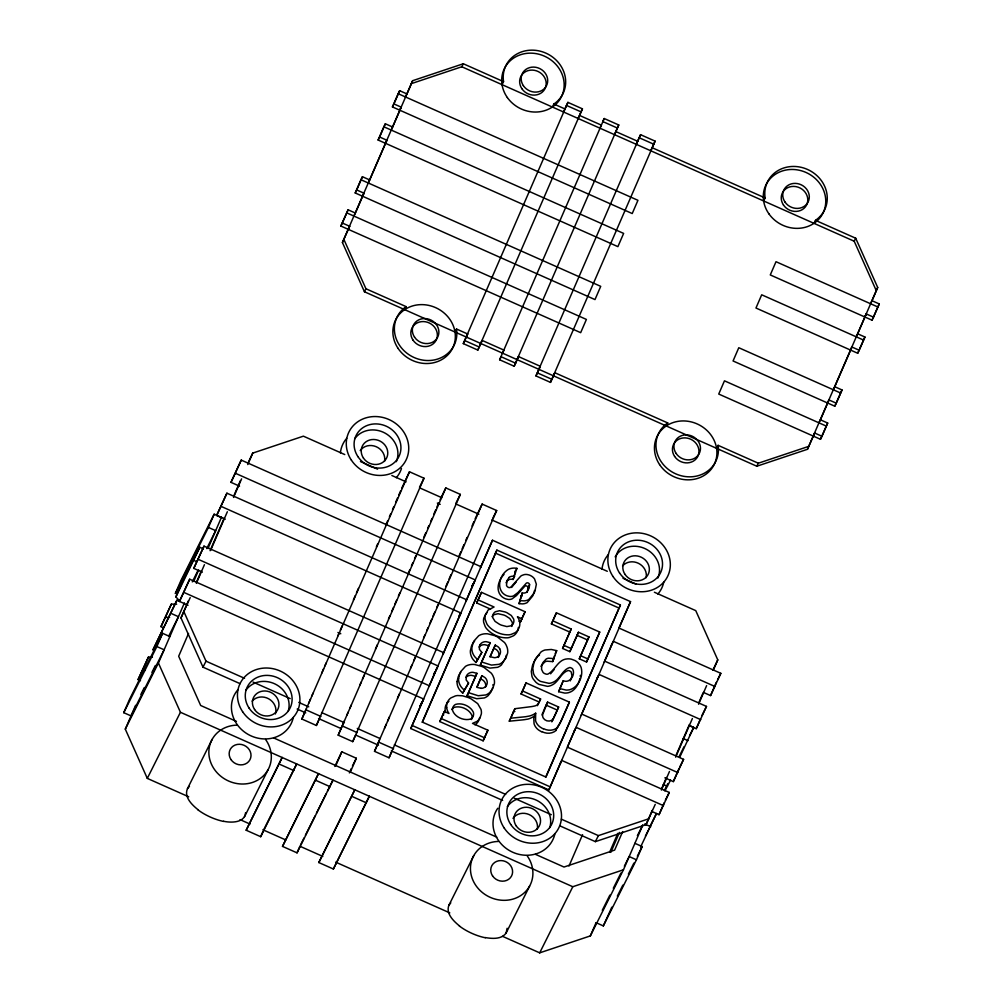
<?xml version="1.0" encoding="UTF-8"?>
<svg xmlns="http://www.w3.org/2000/svg" width="1003" height="1003" viewBox="0 0 1003 1003"><rect width="100%" height="100%" fill="white"/><g stroke="black" fill="none" stroke-linecap="round" stroke-linejoin="round"><path stroke-width="1.5" d="M245.572 812.681C244.845 822.999 231.091 822.936 223.581 821.256M580.286 676.361L580.348 675.358M457.105 681.526L458.17 676.925A25.163 22.806 26.6 0 1 459.286 674.555L460.803 672.261M458.609 678.517L459.675 673.928A25.163 22.806 26.6 0 1 460.791 671.559L465.43 666.418A13.315 12.061 26.6 0 1 468.439 665.027L470.119 664.625A16.7 15.145 26.6 0 1 474.432 664.475L481.44 666.28A30.704 27.833 26.6 0 1 484.161 667.547L491.244 673.138A15.158 13.729 26.6 0 1 492.974 675.872L493.852 678.015A14.393 13.039 26.6 0 1 494.366 683.758L492.573 688.873L489.677 692.584A14.192 12.863 26.6 0 1 485.803 694.954L478.205 695.731L468.551 692.684L467.047 695.693L476.701 698.727L484.299 697.95A14.192 12.863 26.6 0 0 488.173 695.593L491.069 691.882L492.736 687.469M468.551 692.684L476.926 673.326L473.015 672.336A7.422 6.733 26.6 0 0 470.369 672.637A7.247 6.57 26.6 0 0 466.671 675.546A8.714 7.899 26.6 0 0 466.282 676.423L466.144 679.921L468.551 683.043L462.684 693.161L460.026 690.39A13.954 12.65 26.6 0 1 457.042 681.513M505.988 656.84L506.114 656.125A14.393 13.039 26.6 0 0 506.202 655.398M663.271 784.559L667.371 786.227L664.876 790.941M479.735 717.559L478.356 721.27A11.886 10.77 26.6 0 1 475.422 724.454L474.883 724.805M534.574 590.454L533.483 594.039A37.763 34.227 26.6 0 1 532.518 596.221L527.202 602.59A11.321 10.268 26.6 0 1 522.425 603.894L519.065 603.668L522.3 592.961L519.065 603.668M534.135 716.18A21.702 19.671 26.6 0 1 528.017 719.076L524.569 719.64A83.512 75.689 26.6 0 1 521.999 719.953L509.286 721.195L510.79 718.186L523.503 716.944A83.512 75.689 26.6 0 0 526.073 716.631L529.509 716.004A21.702 19.671 26.6 0 0 535.652 713.183L535.552 720.605A11.171 10.118 26.6 0 0 536.367 722.699A11.986 10.857 26.6 0 0 540.053 726.962L542.147 728.278A17.49 15.847 26.6 0 0 543.325 728.855M579.972 678.404C578.505 684.347 575.083 690.829 568.776 692.597A13.415 12.161 26.6 0 1 564.601 693.073L558.633 691.694L563.26 680.724C569.955 683.72 575.546 674.806 572.788 669.177A3.26 2.959 26.6 0 0 571.936 668.311L570.795 667.735A3.385 3.072 26.6 0 0 569.629 667.547C562.319 669.741 560.175 679.319 553.067 682.266A12.951 11.735 26.6 0 1 549.005 683.344L540.542 681.401A13.678 12.4 26.6 0 1 537.32 679.131L534.737 676.047A13.001 11.785 26.6 0 1 533.471 673.364L532.806 668.399L533.947 662.72A38.528 34.917 26.6 0 1 535.74 658.444L541.018 651.963A14.343 13.001 26.6 0 1 545.03 649.982L551.311 649.468L556.703 650.634L552.716 661.591L546.923 661.203A7.798 7.071 26.6 0 0 544.692 662.03L541.369 665.653A18.292 16.575 26.6 0 0 540.968 666.519M513.737 577.415L513.185 579.433L516.909 568.35L515.68 568.162A13.202 11.961 26.6 0 0 508.396 569.378C501.161 573.591 496.673 584.624 501.864 591.983A9.992 9.052 26.6 0 0 505.224 594.955L505.75 595.23A12.262 11.108 26.6 0 0 507.267 595.87L509.637 596.434A7.861 7.121 26.6 0 0 513.549 595.882L517.949 592.572L526.374 583.107A2.182 1.968 26.6 0 1 528.142 582.944A2.332 2.119 26.6 0 1 529.584 584.661L529.095 588.285L526.989 591.883A4.865 4.401 26.6 0 1 526.048 592.547A5.868 5.316 26.6 0 1 522.3 592.923M514.012 576.399L514.564 574.38M514.978 572.863L514.79 571.246M505.825 657.554L501.425 664.951A14.192 12.863 26.6 0 1 497.551 667.321L489.965 668.098L480.299 665.052L490.191 642.685L486.279 641.694A7.422 6.733 26.6 0 0 483.622 641.995A7.247 6.57 26.6 0 0 479.935 644.904M485.452 687.168L485.552 686.854A6.67 6.043 26.6 0 0 485.088 682.73A7.034 6.369 26.6 0 0 483.007 680.222L480.475 678.73L477.014 686.729M552.716 661.591L553.656 658.607M554.12 657.115L554.584 655.623M542.046 714.637L542.723 712.932M558.633 691.694L563.26 680.724M527.164 592.359L528.079 587.658A2.332 2.119 26.6 0 0 526.638 585.953A2.182 1.968 26.6 0 0 524.882 586.128L516.445 595.581L512.031 598.891A7.861 7.121 26.6 0 1 508.132 599.443L505.763 598.879A12.262 11.108 26.6 0 1 504.246 598.227L503.732 597.951A9.992 9.052 26.6 0 1 500.359 594.992C495.632 588.585 498.992 579.609 503.995 574.418M543.262 711.641L544.98 707.667M123.758 712.682L156.869 646.559L164.141 649.781L131.029 715.904L123.758 712.682L129.487 699.442L162.599 633.319L169.858 636.554M140.495 680.673L138.075 679.595L148.469 657.04L152.418 657.141M163.414 627.728L160.981 626.649L171.375 604.094L176.641 604.232M138.075 679.595L148.469 657.04M160.981 626.649L171.375 604.094M180.038 601.386L175.889 596.898L181.618 583.658L199.823 547.287L203.459 548.904M156.869 646.559L162.599 633.319M176.917 600.233L152.983 649.831L176.917 600.233L188.012 605.273M175.889 596.898L199.823 547.287M214.153 514.2L181.029 580.323L175.312 593.563L208.423 527.44L214.153 514.2L221.412 517.435M346.612 212.824L586.404 319.43L580.674 332.67L340.882 226.051L348.116 209.815L355.388 213.05L363.976 193.19L356.717 189.956L355.212 192.965L594.992 299.584L600.722 286.344L360.93 179.725L355.212 192.965M383.848 126.792L623.628 233.411L617.898 246.638L378.118 140.031L383.848 126.792L385.353 123.783L392.612 127.017L401.213 107.158L393.941 103.936L392.436 106.932L632.229 213.551L637.946 200.312L398.166 93.705L392.436 106.932M340.882 226.051L348.116 209.815M356.717 189.956L362.434 176.729L369.706 179.951L386.895 140.244L379.623 137.022L378.118 140.031M379.623 137.022L385.353 123.783M393.941 103.936L399.67 90.696L406.93 93.931L412.659 80.691L463.311 63.753L503.544 81.644A31.82 28.836 26.6 0 1 545.895 53.134A31.82 28.836 26.6 0 1 553.882 104.024L552.377 107.033M202.33 572.186L193.767 568.375L204.01 546.134L443.802 652.74M225.236 519.241L216.673 515.442L226.916 493.188L466.708 599.807M239.554 486.154L230.991 482.355L241.234 460.101L481.026 566.72M189.692 579.22L179.449 601.474L189.692 579.22L429.472 685.826M193.767 568.375L204.01 546.134M216.673 515.442L226.916 493.188M230.991 482.355L241.234 460.101M188.689 796.783L147.303 778.391L125.3 729.143L135.606 705.322M125.3 729.143L158.411 663.021L184.414 602.928M193.704 581.464L198.657 570.017M207.947 548.553L221.563 517.072M818.924 422.827L820.429 419.818L827.688 423.04L821.971 436.28L814.699 433.045L807.465 449.294L756.814 466.232L364.44 291.76L342.424 242.525L412.659 80.691M342.424 242.525L349.658 226.277L342.387 223.055M240.093 683.67L202.995 667.171L180.991 617.936L188.414 600.759M196.463 582.166L201.415 570.72M210.091 550.685L224.333 517.774M233.624 496.309L240.432 480.575M247.866 463.399L252.731 453.105L303.382 436.167L344.756 454.56M180.991 617.936L190.194 597.612M196.375 583.307L204.424 564.702M210.617 550.396L227.342 511.768M233.536 497.45L241.585 478.857M247.779 464.552L252.731 453.105M188.526 633.47L178.672 656.25L200.675 705.485L236.445 721.383M246.174 830.233L282.144 757.491L246.174 830.233L260.705 836.703L296.687 763.96L263.563 830.083M502.503 353.144L504.007 350.147L482.205 340.456L477.829 350.072L463.298 343.615L567.911 102.369L582.442 108.838L578.067 118.454M463.298 343.615L467.674 333.986L456.515 329.022A31.82 28.836 26.6 0 1 414.151 357.544A31.82 28.836 26.6 0 1 406.165 306.642L365.945 288.764L343.929 239.516M563.536 111.997L567.911 102.369M401.852 487.959L409.475 471.774L424.006 478.23L316.396 725.482L301.865 719.026L306.203 708.983M308.698 703.241L310.554 698.928M311.795 696.057L313.036 693.198M321.737 673.101L323.605 668.8M324.847 665.929L326.088 663.058M337.886 635.789L339.127 632.918M340.368 630.047L342.236 625.734M353.407 599.907L355.275 595.606M356.516 592.735L358.384 588.422M376.388 546.811L377.629 543.939M385.704 525.284L387.572 520.971M389.427 516.67L390.681 513.799M392.537 509.499L393.778 506.628M395.646 502.315L397.501 498.015M398.755 495.143L400.611 490.831M301.865 719.026L409.475 471.774M260.705 836.703L262.999 831.399M477.829 350.072L582.442 108.838M316.396 725.482L319.506 718.311M282.507 846.394L318.478 773.652L282.507 846.394L297.038 852.851L333.009 780.108L327.492 791.129M808.97 446.285L758.318 463.223L718.098 445.332A31.82 28.836 26.6 0 1 675.746 473.855A31.82 28.836 26.6 0 1 667.76 422.953L554.872 372.752L550.497 382.381L535.966 375.924L540.329 366.296L518.538 356.604L514.163 366.233L499.632 359.764L604.232 118.53L618.763 124.986L614.4 134.615M440.054 499.82L445.808 487.922L460.339 494.391L352.73 741.643L338.199 735.174L344.405 720.831M346.888 715.089L348.129 712.218M349.997 707.917L351.238 705.046M359.927 684.949L361.168 682.078M362.409 679.207L364.277 674.906M375.461 649.066L377.316 644.766M388.5 618.926L389.741 616.068M391.609 611.755L393.464 607.454M394.706 604.583L396.574 600.27M398.442 595.97L399.683 593.099M407.757 574.443L409.613 570.13M411.481 565.83L412.722 562.959M414.59 558.658L415.831 555.787M423.905 537.132L425.761 532.819M427.629 528.518L428.87 525.647M430.738 521.347L431.98 518.476M433.835 514.163L435.703 509.863M436.944 506.991L438.812 502.679M338.199 735.174L445.808 487.922M297.038 852.851L299.897 846.231L322.803 856.424M334.839 766.442L341.797 751.799L356.328 758.255L350.235 772.335M335.704 765.878L341.797 751.799M514.163 366.233L618.763 124.986M352.73 741.643L355.212 735.901M349.37 772.899L351.2 768.674M318.829 862.542L354.811 789.8L318.829 862.542L333.372 869.012L369.342 796.257L333.372 869.012M535.966 375.924L640.566 134.678L655.097 141.135L650.734 150.763M636.203 144.307L640.566 134.678M475.134 518.839L482.142 504.083L496.673 510.54L389.051 757.792L374.52 751.335L379.498 739.85M384.462 728.366L386.331 724.066M387.572 721.195L389.427 716.894M397.501 698.238L399.37 693.926M410.553 668.098L411.794 665.227M413.65 660.914L415.518 656.614M423.592 637.958L424.833 635.087M426.689 630.774L427.942 627.916M429.798 623.603L431.666 619.302M432.907 616.431L434.763 612.118M436.631 607.818L437.872 604.947M445.946 586.291L447.814 581.991M449.056 579.12L450.911 574.807M458.985 556.151L460.853 551.851M462.095 548.98L463.963 544.667M465.818 540.366L467.059 537.495M472.037 526.011L473.892 521.71M374.52 751.335L482.142 504.083M550.497 382.381L655.097 141.135M389.051 757.792L392.16 750.62M421.523 702.79L419.806 706.764L423.755 699.066L183.963 592.447M434.7 672.349L433.559 674.994L434.838 672.424M458.76 616.757L459.901 614.112M471.924 586.316L473.077 583.671M480.412 567.673L492.486 540.241L630.536 601.624L548.854 789.925L410.791 728.542L422.602 701.247M429.434 685.45L436.894 668.211M443.113 653.856L460.515 613.635M466.107 600.709L474.193 582.028M410.791 728.542L492.486 540.241M422.163 722.285L496.886 550.095L620.406 605.01L545.945 777.074L422.426 722.147L496.886 550.095M490.58 609.122L476.688 602.953L481.49 592.347L525.083 611.73L520.507 621.847L519.065 621.208M476.688 602.953L481.49 592.347M447.388 702.288L448.303 700.583A12.049 10.92 26.6 0 1 450.949 697.887L455.387 695.932A14.656 13.277 26.6 0 1 457.669 695.543L462.646 695.819L468.175 697.499A35.456 32.134 26.6 0 1 471.084 698.84L477.704 703.63L480.989 709.359A12.65 11.472 26.6 0 1 481.34 713.91L479.86 718.273A11.886 10.77 26.6 0 1 476.926 721.445L472.526 723.389L487.922 730.234L483.133 740.828L439.803 721.571L444.379 711.453L448.968 713.497A14.205 12.876 26.6 0 1 446.648 707.629M439.803 721.571L444.379 711.453M467.047 695.693L476.926 673.326M480.299 665.052L490.191 642.685M489.965 656.815L495.244 645.092L498.077 646.822A6.921 6.281 26.6 0 1 499.695 648.778M481.051 688.321A6.444 5.83 26.6 0 0 483.12 688.02A6.783 6.143 26.6 0 0 486.743 684.811A8.25 7.485 26.6 0 0 486.956 684.171A6.72 6.093 26.6 0 0 486.442 679.407A6.921 6.281 26.6 0 0 484.813 677.464L481.979 675.734L476.952 687.356L481.051 688.321M495.244 645.092L490.216 656.727L494.303 657.68A6.444 5.83 26.6 0 0 496.385 657.391A6.783 6.143 26.6 0 0 500.008 654.182A8.25 7.485 26.6 0 0 500.221 653.53A6.72 6.093 26.6 0 0 499.695 648.765M520.507 621.847L522.814 616.519M523.002 616.068L525.083 611.73M483.133 740.828L485.803 734.66M486.004 734.183L487.922 730.234M509.286 721.195L514.89 708.707L531.402 706.626A64.994 58.914 26.6 0 0 532.881 706.375L534.624 705.999A7.322 6.632 26.6 0 0 537.997 704.119L538.624 703.128A25.326 22.956 26.6 0 0 539.89 700.595L540.592 698.991L522.563 690.979L521.058 693.988L539.087 702L540.592 698.991M521.058 693.988L526.061 682.893L569.391 702.15L561.153 721.057L557.342 727.162M551.387 623.891L556.389 612.795L599.719 632.053L586.554 662.018L579.283 658.795L588.962 636.918L578.455 632.254L569.854 651.674L562.583 648.44L571.196 629.019L552.891 620.882L551.387 623.891L569.691 632.028M510.79 718.186L514.89 708.707M522.563 690.979L526.061 682.893M552.891 620.882L556.389 612.795M539.087 702L538.398 703.605A25.326 22.956 26.6 0 1 537.395 705.661M562.583 648.44L571.196 629.019M545.13 707.303L547.588 702.113L558.621 707.015L555.963 713.171M547.588 702.113L542.585 714.788A4.451 4.025 26.6 0 0 542.523 715.465M569.854 651.674L578.455 632.254M558.621 707.015L552.59 720.33A44.621 40.433 26.6 0 1 552.452 720.643M579.283 658.795L588.962 636.918M586.554 662.018L599.719 632.053M545.682 777.212L620.406 605.01M548.854 789.925L560.664 762.631M567.497 746.834L574.957 729.595M581.176 715.239L597.951 676.448M604.17 662.093L612.256 643.412M619.089 627.615L630.536 601.624M569.002 866.028L582.567 834.672M609.786 851.873L617.81 833.343M610.802 852.362L619.44 832.415M622.65 831.587L614.651 850.093L563.999 867.031L535.389 854.305M502.591 936.351L539.689 952.85L590.341 935.912L595.907 923.036M590.341 935.912L623.452 869.789L642.647 825.431M807.465 449.294L877.7 287.46L855.697 238.225L815.464 220.334A31.82 28.836 26.6 0 0 807.478 169.432A31.82 28.836 26.6 0 0 765.126 197.955L763.622 200.951M820.429 419.818L829.017 399.959L836.289 403.193L842.019 389.954L834.747 386.732L833.242 389.728M834.747 386.732L851.936 347.025L859.195 350.248L864.925 337.021L857.653 333.786L856.148 336.795M857.653 333.786L866.253 313.939L873.513 317.161L879.242 303.934L871.971 300.699L870.466 303.708M871.971 300.699L877.7 287.46M559.712 825.782L595.381 841.642L646.032 824.704L652.213 810.399M661.504 788.935L666.456 777.488M675.746 756.024L689.374 724.542M698.665 703.078L702.99 693.073M712.907 670.18L717.772 659.874L695.756 610.626L654.382 592.234M646.032 824.704L655.235 804.381M661.416 790.076L669.477 771.47M675.658 757.165L692.383 718.537M698.577 704.231L706.626 685.626M713.434 669.891L717.772 659.874M596.07 922.685L603.33 925.907L611.817 907.163M603.33 925.907L636.441 859.784L642.171 846.545L634.912 843.322M640.566 847.059L656.489 813.458L650.17 826.083M679.721 757.202L693.725 727.438L690.089 725.821M826.184 426.049L724.467 380.827L718.737 394.054L820.467 439.289L827.688 423.04M840.514 392.963L738.785 347.728L733.055 360.967L834.784 406.202L842.019 389.954M863.42 340.017L761.691 294.794L755.961 308.021L857.69 353.257L864.925 337.021M877.738 306.931L776.009 261.708L770.279 274.935L872.008 320.17L879.242 303.934M651.649 811.314L659.021 814.699L664.174 802.789M664.864 777.839L673.339 781.613L679.069 768.373M689.186 725.533L696.245 728.667L700.257 719.402M703.504 692.446L710.575 695.58L716.292 682.353M659.021 814.699L669.264 792.445L567.535 747.222M673.339 781.613L683.582 759.359L581.853 714.123M696.245 728.667L706.488 706.413L604.771 661.19M710.575 695.58L720.818 673.326L619.089 628.104M555.7 713.747L551.813 721.859M649.493 827.538L649.831 826.823M648.565 829.544L648.866 828.904M647.988 830.747L647.474 831.838M646.998 832.829L646.383 834.095M398.166 93.705L399.67 90.696M360.93 179.725L362.434 176.729M405.425 96.927L406.93 93.931M399.708 110.167L401.213 107.158M391.107 130.026L392.612 127.017M385.378 143.253L386.895 140.244M368.201 182.96L369.706 179.951M362.472 196.199L363.976 193.19M353.883 216.046L355.388 213.05M348.154 229.286L349.658 226.277M206.718 548.578L215.683 530.662L208.423 527.44M192.288 581.89L197.867 570.732M168.667 636.228L178.459 616.695L171.187 613.46M140.896 694.415L144.344 687.519M151.929 672.361L155.377 665.478M411.155 83.7L461.806 66.762L463.311 63.753M364.44 291.76L365.945 288.764M147.303 778.391L180.427 712.268L158.411 663.021M202.995 667.171L206.004 661.165L184 611.918M502.039 84.653L503.544 81.644M404.66 309.651L406.165 306.642M197.955 809.659C192.024 804.882 183.725 796.959 187.498 788.596L212.172 739.324M455.011 332.031L456.515 329.022M466.169 336.995L467.674 333.986M480.7 343.452L482.205 340.456M244.519 816.743L268.014 769.828M419.492 487.257L424.006 478.23M604.232 118.53L602.728 121.526L617.259 127.995M599.869 128.146L601.374 125.137L579.571 115.445M499.632 359.764L501.136 356.755L515.667 363.224M517.034 359.613L518.538 356.604M455.826 503.406L460.339 494.391M300.587 844.852L304.034 837.969M305.413 835.211L315.08 815.928M316.459 813.17L326.113 793.887M538.824 369.305L540.329 366.296M352.454 765.979L356.328 758.255M553.355 375.761L554.872 372.752M492.799 518.275L496.673 510.54M472.074 586.391L475.297 579.947L235.517 473.328M459.048 616.908L460.979 613.034L221.187 506.427M436.129 669.841L438.073 665.979L198.281 559.361M515.906 570.343L516.909 568.35M474.632 640.955L472.538 643.926A25.163 22.806 26.6 0 0 471.423 646.296L470.357 650.884A13.954 12.65 26.6 0 0 473.291 659.748L475.936 662.532L481.816 652.401L479.396 649.28L479.547 645.782A8.714 7.899 26.6 0 1 479.961 644.916M475.936 662.532L481.816 652.401M462.684 693.161L468.551 683.043M480.475 678.73L481.979 675.734M528.079 587.658L529.584 584.661M666.255 425.962L667.76 422.953M555.198 653.643L556.703 650.634M535.677 713.221L533.784 718.236L534.047 723.614A11.171 10.118 26.6 0 0 534.862 725.696A11.986 10.857 26.6 0 0 538.548 729.971L540.642 731.287A17.49 15.847 26.6 0 0 541.821 731.864M459.537 925.97C453.619 921.193 445.307 913.269 449.081 904.894L473.755 855.634M569.391 702.15L559.649 724.066L555.838 730.159M813.96 223.343L815.464 220.334M611.416 645.205L613.36 641.331L715.089 686.566M597.098 678.291L599.042 674.417L700.771 719.652M574.192 731.225L576.123 727.363L677.852 772.598M716.593 448.341L718.098 445.332M559.875 764.311L561.805 760.45L663.535 805.685M485.164 937.567C492.084 938.72 501.5 939.56 506.114 933.053L529.597 886.138M876.196 290.469L854.192 241.221L855.697 238.225M756.814 466.232L758.318 463.223M539.689 952.85L572.801 886.727L623.452 869.789M595.381 841.642L598.39 835.624L649.041 818.699M864.749 316.935L866.253 313.939M850.419 350.022L851.936 347.025M827.513 402.968L829.017 399.959M813.195 436.054L814.699 433.045M872.008 320.17L873.513 317.161M857.69 353.257L859.195 350.248M834.784 406.202L836.289 403.193M820.467 439.289L821.971 436.28M637.381 835.687L642.823 824.83M602.276 910.285L609.862 895.127M613.309 888.244L620.895 873.086M624.355 866.203L629.182 856.549L636.441 859.784M679.232 756.362L684.059 746.721M689.588 735.7L693.725 727.438M717.584 679.771L720.818 673.326M664.437 790.389L667.848 783.606M701.975 715.44L706.488 706.413M667.359 786.377L670.518 780.058M679.708 767.094L683.582 759.359M617.334 896.143L622.85 885.122M628.379 874.102L633.896 863.081M637.344 856.198L642.171 846.545M665.39 800.181L669.264 792.445M645.869 835.123L645.443 835.95M506.001 582.743L507.618 580.536M570.268 680.874L571.961 676.135L571.284 672.186A3.26 2.959 26.6 0 0 570.431 671.308L569.29 670.731A3.385 3.072 26.6 0 0 568.124 670.543C560.815 672.75 558.671 682.328 551.562 685.275A12.951 11.735 26.6 0 1 547.5 686.353L539.037 684.41A13.678 12.4 26.6 0 1 535.803 682.14L533.232 679.044A13.001 11.785 26.6 0 1 531.966 676.373L531.302 671.408L532.443 665.716A38.528 34.917 26.6 0 1 534.235 661.453L537.194 657.078M506.114 933.053L507.129 928.276M187.498 788.596L189.454 786.339M449.081 904.894L450.773 902.876M451.814 709.522L452.29 708.845A6.294 5.705 26.6 0 1 454.221 707.366C460.59 705.485 468.928 709.096 471.799 715.114A6.507 5.905 26.6 0 1 471.886 718.549L471.761 718.875A7.773 7.046 26.6 0 1 471.473 719.54M511.643 587.457L513.787 584.774M554.045 669.678L551.763 672.449M486.016 613.648L483.797 618.086A12.249 11.096 26.6 0 0 483.722 622.575L485.189 626.574A14.569 13.202 26.6 0 0 486.455 628.53C491.508 634.46 499.507 638.121 507.317 637.833A14.431 13.089 26.6 0 0 509.562 637.432L513.398 635.827A12.274 11.133 26.6 0 0 516.57 632.73L516.909 632.178A12.212 11.071 26.6 0 0 518.363 627.414M550.609 673.803L551.149 673.176M514.451 583.984L515.091 583.244M515.692 582.555L516.282 581.916M486.217 613.435L487.069 612.62M509.123 577.54L507.355 580.047A16.775 15.195 26.6 0 0 506.916 581.101L506.502 585.326A3.147 2.846 26.6 0 0 508.446 587.394A2.545 2.307 26.6 0 0 510.176 587.52L511.43 586.567A16.763 15.195 26.6 0 0 512.37 585.451L520.758 576.148A8.739 7.911 26.6 0 1 522.049 575.371L524.118 574.644A8.5 7.711 26.6 0 1 527.34 574.556L529.02 574.957A11.459 10.394 26.6 0 1 530.65 575.647L531.603 576.173A9.34 8.475 26.6 0 1 534.599 579.044L536.354 584.247L534.988 591.043A37.763 34.227 26.6 0 1 534.022 593.212L528.706 599.581A11.321 10.268 26.6 0 1 523.93 600.885L520.57 600.659M538.31 655.937L539.514 654.972M513.386 711.716L514.865 711.528M165.658 617.334L169.595 617.434M142.739 670.267L145.372 670.343M554.22 658.595L548.428 658.206A7.798 7.071 26.6 0 0 546.196 659.021L542.874 662.657A18.292 16.575 26.6 0 0 541.808 665.353L541.545 669.327L542.999 672.311A5.115 4.639 26.6 0 0 544.428 673.489L546.096 674.129A4.05 3.661 26.6 0 0 547.889 674.104C555.323 670.267 558.007 659.209 567.548 658.871A12.074 10.945 26.6 0 1 571.422 659.197L574.832 660.475A12.249 11.096 26.6 0 1 577.741 662.519L579.533 664.55A12.023 10.895 26.6 0 1 581.201 667.747C583.458 676.147 578.681 686.742 570.281 689.588A13.415 12.161 26.6 0 1 566.106 690.064L560.138 688.685M488.687 645.694L484.775 644.703A7.422 6.733 26.6 0 0 482.117 645.004A7.247 6.57 26.6 0 0 479.008 647.048M475.422 676.323L471.51 675.345A7.422 6.733 26.6 0 0 468.865 675.633A7.247 6.57 26.6 0 0 465.969 677.439M566.394 105.378L580.938 111.834M639.061 137.687L653.592 144.144M553.882 104.024L565.04 108.988M615.905 131.606L637.707 141.298M652.238 147.754L765.126 197.955M461.806 66.762L854.192 241.221M464.803 340.606L479.334 347.063M537.47 372.915L552.001 379.372M360.453 461.543L377.579 469.153M391.847 475.497L406.115 481.841M420.382 488.185L441.784 497.701M456.052 504.045L478.882 514.2M491.721 519.905L607.291 571.296M622.988 578.267L635.827 583.984M437.346 503.08L440.192 504.346M495.382 553.092L618.901 608.019M576.951 635.25L587.457 639.927M522.011 618.838L517.423 616.795A13.202 11.961 26.6 0 1 519.692 622.186A12.212 11.071 26.6 0 1 518.388 629.157L518.075 629.721A12.274 11.133 26.6 0 1 514.903 632.818L511.066 634.435A14.431 13.089 26.6 0 1 508.822 634.824C501.011 635.125 493.012 631.451 487.959 625.533A14.569 13.202 26.6 0 1 486.706 623.565L485.226 619.566A12.249 11.096 26.6 0 1 485.302 615.09L488.135 610.012L494.065 607.003L478.193 599.944M564.087 645.443L571.359 648.665M580.787 655.786L588.059 659.021M683.143 738.509L687.995 740.665M546.083 705.109L557.116 710.024M194.106 560.527L196.525 561.605M337.923 632.479L340.782 633.746M442.875 714.462L443.74 714.838M441.307 718.562L484.637 737.832M644.703 824.002L650.759 826.698M412.296 725.533L550.359 786.929M206.004 661.165L244.531 678.291M253.095 682.103L290.193 698.59M298.756 702.401L308.736 706.839M321.587 712.556L344.405 722.699M357.256 728.416L380.087 738.559M394.355 744.903L505.637 794.389M514.2 798.2L551.299 814.687M561.291 819.138L598.39 835.624M306.379 710.011L320.91 716.468M342.713 726.159L357.244 732.629M379.046 742.32L393.577 748.777M297.164 709.046L305.727 712.857M318.565 718.562L341.396 728.717M355.664 735.061L378.495 745.204M391.346 750.921L502.628 800.407M273.631 737.92L496.773 837.141M180.427 712.268L572.801 886.727M279.285 764.11L293.816 770.567M315.619 780.259L330.15 786.728M351.953 796.42L366.484 802.876M240.056 819.627L250.035 824.065M262.886 829.769L285.705 839.925M335.654 862.129L449.795 912.88M481.804 662.043L491.47 665.089L499.055 664.312A14.192 12.863 26.6 0 0 502.929 661.942L505.838 658.231L507.618 653.116A14.393 13.039 26.6 0 0 507.117 647.386L506.239 645.23A15.158 13.729 26.6 0 0 504.496 642.509L497.413 636.905A30.704 27.833 26.6 0 0 494.705 635.651L487.696 633.833A16.7 15.145 26.6 0 0 483.383 633.984L481.703 634.385A13.315 12.061 26.6 0 0 478.682 635.777L474.043 640.917A25.163 22.806 26.6 0 0 472.927 643.287L471.861 647.875A13.954 12.65 26.6 0 0 474.795 656.752L477.441 659.523M493.739 648.101L496.272 649.58A7.034 6.369 26.6 0 1 498.353 652.088A6.67 6.043 26.6 0 1 498.83 656.225L498.717 656.539A8.25 7.485 26.6 0 1 498.341 657.466M464.188 690.164L461.53 687.381A13.954 12.65 26.6 0 1 458.547 678.504M527.164 855.797A31.82 28.836 26.6 0 1 515.116 898.387A31.82 28.836 26.6 0 1 471.598 876.572A31.82 28.836 26.6 0 1 498.504 841.429M485.302 937.742A24.887 8.525 24.4 0 1 459.324 925.97M265.582 739.487A31.82 28.836 26.6 0 1 253.533 782.077A31.82 28.836 26.6 0 1 210.003 760.274A31.82 28.836 26.6 0 1 236.921 725.131M223.719 821.432A24.887 8.525 24.4 0 1 197.741 809.672M401.463 468.514A31.82 28.836 26.6 0 1 396.285 477.729M340.393 452.88A31.82 28.836 26.6 0 1 346.699 438.311M354.636 438.863A23.859 21.627 26.6 0 1 385.052 433.12A23.859 21.627 26.6 0 1 396.298 461.693M360.227 450.573A13.528 12.249 26.6 0 1 376.363 446.774A13.528 12.249 26.6 0 1 384.525 461.367M663.748 582.216A31.82 28.836 26.6 0 1 657.868 594.039M601.988 569.19A31.82 28.836 26.6 0 1 608.282 554.621M615.152 556.878A23.859 21.627 26.6 0 1 645.656 548.917A23.859 21.627 26.6 0 1 657.893 578.004M622.537 565.955A13.528 12.249 26.6 0 1 638.535 563.347A13.528 12.249 26.6 0 1 646.108 577.678M554.922 833.694A31.82 28.836 26.6 0 1 512.796 852.274A31.82 28.836 26.6 0 1 497.751 808.268M507.393 806.638A23.859 21.627 26.6 0 1 536.856 800.407A23.859 21.627 26.6 0 1 549.744 827.651M512.997 818.348A13.528 12.249 26.6 0 1 529.12 814.549A13.528 12.249 26.6 0 1 537.282 829.155M293.327 717.383A31.82 28.836 26.6 0 1 249.835 735.312A31.82 28.836 26.6 0 1 237.874 689.776M245.81 690.34A23.859 21.627 26.6 0 1 275.273 684.096A23.859 21.627 26.6 0 1 288.162 711.353M252.129 701.11A13.528 12.249 26.6 0 1 268.679 698.803A13.528 12.249 26.6 0 1 275.411 713.948M445.545 712.481A14.205 12.876 26.6 0 1 445.144 710.638M445.219 710.638A12.274 11.133 26.6 0 1 445.846 705.272L446.799 703.592A12.049 10.92 26.6 0 1 448.93 701.273M446.724 707.629A12.274 11.133 26.6 0 1 447.351 702.276M492.974 684.61A14.393 13.039 26.6 0 1 492.974 685.325M512.157 625.471A6.595 5.98 26.6 0 0 512.094 621.973L509.787 618.5L505.662 615.829A27.695 25.1 26.6 0 0 503.757 615.015L498.065 613.711L493.99 614.701A6.444 5.842 26.6 0 0 491.984 616.657M512.031 625.809A7.635 6.921 26.6 0 1 511.756 626.474M507.518 580.411A6.494 5.893 26.6 0 1 513.172 579.496M522.087 596.095A5.868 5.316 26.6 0 1 520.795 595.932M509.022 577.402A6.494 5.893 26.6 0 1 514.677 576.487M556.113 730.447A12.537 11.359 26.6 0 1 541.946 731.626M557.618 727.438A12.537 11.359 26.6 0 1 543.45 728.617M553.242 718.812A5.943 5.391 26.6 0 1 542.422 715.465M513.26 623.465L513.085 623.766A6.219 5.642 26.6 0 1 510.853 625.834L506.854 626.587L501.375 625.145A30.541 27.683 26.6 0 1 499.444 624.267L495.068 621.384L492.924 617.961A6.143 5.567 26.6 0 1 492.924 614.952A7.121 6.457 26.6 0 1 493.326 613.974A6.444 5.842 26.6 0 1 495.495 611.692L499.569 610.714L505.261 612.006A27.695 25.1 26.6 0 1 507.167 612.833L511.292 615.491L513.599 618.964A6.595 5.98 26.6 0 1 513.661 622.462A7.635 6.921 26.6 0 1 513.26 623.465M472.802 716.857L472.626 717.158A6.419 5.817 26.6 0 1 470.244 719.151C463.737 720.894 455.011 717.145 452.629 710.638A6.194 5.617 26.6 0 1 452.792 707.604A7.698 6.971 26.6 0 1 453.318 706.513L453.795 705.836A6.294 5.705 26.6 0 1 455.726 704.357C462.095 702.489 470.432 706.099 473.303 712.105A6.557 5.943 26.6 0 1 473.278 715.866A7.773 7.046 26.6 0 1 472.802 716.857M492.536 875.857A11.133 10.093 26.6 0 0 511.442 876.221A11.133 10.093 26.6 0 0 501.036 860.574A11.133 10.093 26.6 0 0 492.536 875.857M230.953 759.547A11.133 10.093 26.6 0 0 249.86 759.91A11.133 10.093 26.6 0 0 239.454 744.264A11.133 10.093 26.6 0 0 230.953 759.547M351.414 460.201A31.82 28.836 26.6 0 0 405.425 461.242A31.82 28.836 26.6 0 0 375.699 416.546A31.82 28.836 26.6 0 0 351.414 460.201M357.933 456.641A23.859 21.627 26.6 0 0 398.454 457.431A23.859 21.627 26.6 0 0 376.15 423.905A23.859 21.627 26.6 0 0 357.933 456.641M363.412 458.045A13.528 12.249 26.6 0 0 386.368 458.484A13.528 12.249 26.6 0 0 373.73 439.49A13.528 12.249 26.6 0 0 363.412 458.045M612.996 576.499A31.82 28.836 26.6 0 0 667.02 577.552A31.82 28.836 26.6 0 0 637.281 532.856A31.82 28.836 26.6 0 0 612.996 576.499M619.528 572.951A23.859 21.627 26.6 0 0 660.037 573.741A23.859 21.627 26.6 0 0 637.732 540.216A23.859 21.627 26.6 0 0 619.528 572.951M624.994 574.355A13.528 12.249 26.6 0 0 647.951 574.794A13.528 12.249 26.6 0 0 635.313 555.8A13.528 12.249 26.6 0 0 624.994 574.355M504.17 827.976A31.82 28.836 26.6 0 0 558.195 829.03A31.82 28.836 26.6 0 0 528.456 784.321A31.82 28.836 26.6 0 0 504.17 827.976M510.703 824.428A23.859 21.627 26.6 0 0 551.211 825.206A23.859 21.627 26.6 0 0 528.907 791.693A23.859 21.627 26.6 0 0 510.703 824.428M516.169 825.82A13.528 12.249 26.6 0 0 539.125 826.271A13.528 12.249 26.6 0 0 526.487 807.265A13.528 12.249 26.6 0 0 516.169 825.82M242.588 711.666A31.82 28.836 26.6 0 0 296.6 712.719A31.82 28.836 26.6 0 0 266.873 668.011A31.82 28.836 26.6 0 0 242.588 711.666M249.108 708.118A23.859 21.627 26.6 0 0 289.629 708.908A23.859 21.627 26.6 0 0 267.325 675.383A23.859 21.627 26.6 0 0 249.108 708.118M254.586 709.51A13.528 12.249 26.6 0 0 277.543 709.961A13.528 12.249 26.6 0 0 264.905 690.967A13.528 12.249 26.6 0 0 254.586 709.51M398.003 348.279A31.82 28.836 26.6 0 0 452.027 349.32A31.82 28.836 26.6 0 0 422.288 304.624A31.82 28.836 26.6 0 0 398.003 348.279M768.925 213.852A31.82 28.836 26.6 0 0 822.836 213.426A31.82 28.836 26.6 0 0 791.793 169.457A31.82 28.836 26.6 0 0 768.925 213.852M659.585 464.59A31.82 28.836 26.6 0 0 713.609 465.63A31.82 28.836 26.6 0 0 683.87 420.934A31.82 28.836 26.6 0 0 659.585 464.59M507.342 97.542A31.82 28.836 26.6 0 0 561.241 97.115A31.82 28.836 26.6 0 0 530.211 53.146A31.82 28.836 26.6 0 0 507.342 97.542M413.01 340.117A13.528 12.249 26.6 0 0 435.966 340.556A13.528 12.249 26.6 0 0 423.329 321.562A13.528 12.249 26.6 0 0 413.01 340.117M674.605 456.415A13.528 12.249 26.6 0 0 697.561 456.866A13.528 12.249 26.6 0 0 684.924 437.872A13.528 12.249 26.6 0 0 674.605 456.415M783.431 204.951A13.528 12.249 26.6 0 0 806.387 205.389A13.528 12.249 26.6 0 0 793.749 186.395A13.528 12.249 26.6 0 0 783.431 204.951M521.836 88.64A13.528 12.249 26.6 0 0 544.792 89.091A13.528 12.249 26.6 0 0 532.154 70.085A13.528 12.249 26.6 0 0 521.836 88.64M414.515 337.108A13.528 12.249 26.6 0 0 437.484 337.547A13.528 12.249 26.6 0 0 424.846 318.553A13.528 12.249 26.6 0 0 414.515 337.108M676.11 453.419A13.528 12.249 26.6 0 0 699.066 453.857A13.528 12.249 26.6 0 0 686.428 434.863A13.528 12.249 26.6 0 0 676.11 453.419M784.935 201.942A13.528 12.249 26.6 0 0 807.891 202.393A13.528 12.249 26.6 0 0 795.254 183.386A13.528 12.249 26.6 0 0 784.935 201.942M523.34 85.631A13.528 12.249 26.6 0 0 546.296 86.082A13.528 12.249 26.6 0 0 533.671 67.088A13.528 12.249 26.6 0 0 523.34 85.631"/></g></svg>
